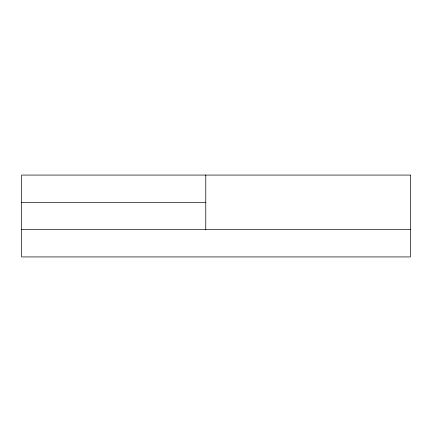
<?xml version="1.0" encoding="UTF-8"?>
<svg xmlns="http://www.w3.org/2000/svg" width="432" height="432" viewBox="0 0 432 432"><rect width="100%" height="100%" fill="white"/><g stroke="black" fill="none" stroke-linecap="round" stroke-linejoin="round"><path stroke-width="0.65" d="M21.6 202.36L205.767 202.36M21.6 229.64L410.4 229.64M205.767 175.073L205.767 229.91M410.4 175.073L21.6 175.073L21.6 256.927L410.4 256.927L410.4 175.073"/></g></svg>
